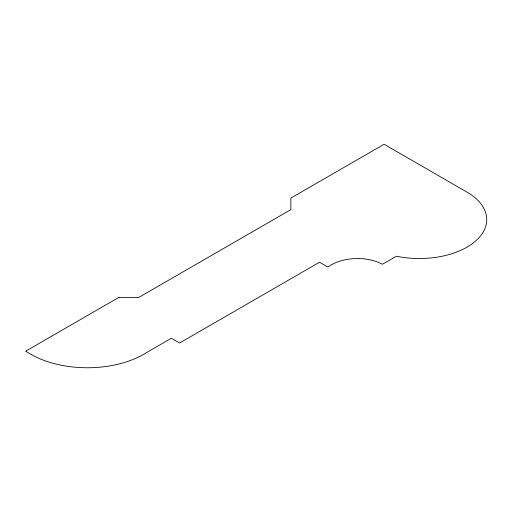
<?xml version="1.0" encoding="UTF-8"?>
<svg xmlns="http://www.w3.org/2000/svg" width="512" height="512" viewBox="0 0 512 512"><rect width="100%" height="100%" fill="white"/><g stroke="black" fill="none" stroke-linecap="round" stroke-linejoin="round"><path stroke-width="0.77" d="M118.829 297.408L25.6 351.232L29.542 353.51A80.019 46.202 0 0 0 147.411 352.07L171.354 338.253L179.603 343.014L319.52 262.227L327.718 266.963L331.456 264.806A36.589 21.126 0 0 1 382.477 264.256L396.41 256.218A67.411 38.918 0 0 0 476.666 240.07A67.411 38.918 0 0 0 465.766 191.405L384.102 144.256L290.874 198.08L290.874 209.619L138.816 297.408L118.829 297.408"/></g></svg>
